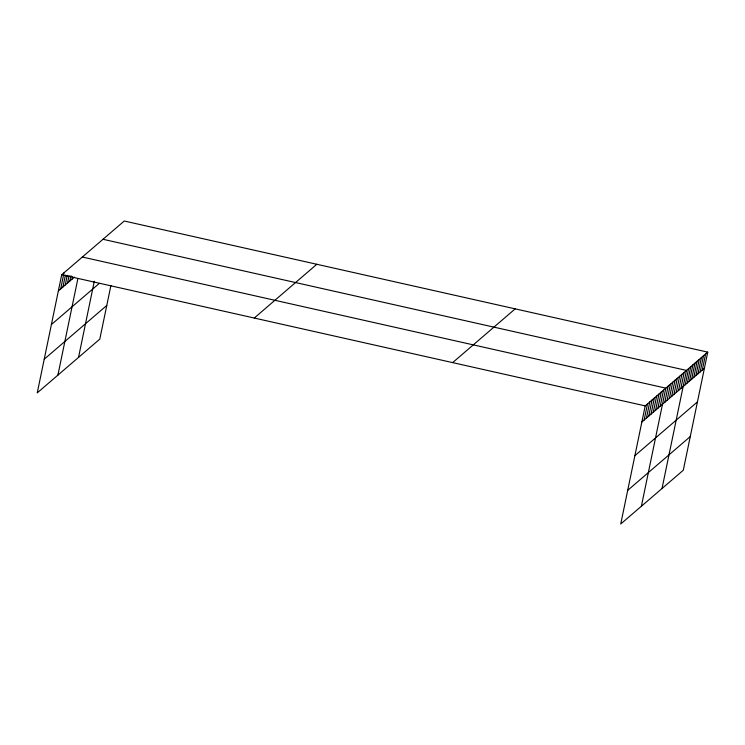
<?xml version="1.0" encoding="UTF-8"?>
<svg xmlns="http://www.w3.org/2000/svg" width="745" height="745" viewBox="0 0 745 745"><rect width="100%" height="100%" fill="white"/><g stroke="black" fill="none" stroke-linecap="round" stroke-linejoin="round"><path stroke-width="1.12" d="M707.75 352.124L645.198 405.885L620.734 523.986L683.295 470.235L707.75 352.124L124.266 221.014L61.705 274.765L37.25 392.876L99.802 339.115L110.912 285.503M60.662 288.93L64.005 272.8M62.952 286.955L65.402 275.129M65.253 284.981L67.255 275.305M67.544 283.016L69.099 275.482M69.834 281.042L70.952 275.669M72.125 279.068L72.572 276.917M57.896 375.135L77.852 278.77M78.532 357.395L94.308 281.219M644.146 420.04L647.489 403.911M646.446 418.075L649.78 401.946M648.737 416.101L652.08 399.972M651.028 414.136L654.371 397.998M653.318 412.162L656.662 396.033M655.619 410.188L658.952 394.058M657.909 408.223L661.253 392.084M660.2 406.249L663.544 390.119M641.38 506.246L665.834 388.145L82.35 257.025M664.791 402.309L668.135 386.171M667.082 400.335L670.425 384.206M669.382 398.361L672.716 382.232M671.673 396.396L675.017 380.257M673.964 394.422L677.307 378.292M676.255 392.447L679.598 376.318M678.555 390.482L681.889 374.344M680.846 388.508L684.189 372.379M662.026 488.506L686.48 370.405L102.996 239.285M685.27 384.709L688.604 368.579M687.393 382.883L690.736 366.754M689.525 381.049L692.859 364.92M691.649 379.224L694.992 363.094M693.772 377.398L697.115 361.269M695.904 375.573L699.238 359.444M698.028 373.739L701.371 357.609M700.16 371.913L703.494 355.784M702.284 370.088L705.627 353.959M58.371 290.895L74.425 277.103M51.396 324.55L99.066 283.584M44.216 359.22L106.777 305.459M254.259 318.041L316.811 264.279M452.643 362.619L515.195 308.858M641.855 422.015L704.407 368.263M634.889 455.67L697.441 401.909M627.709 490.34L690.261 436.579M61.705 274.765L645.198 405.885"/></g></svg>
